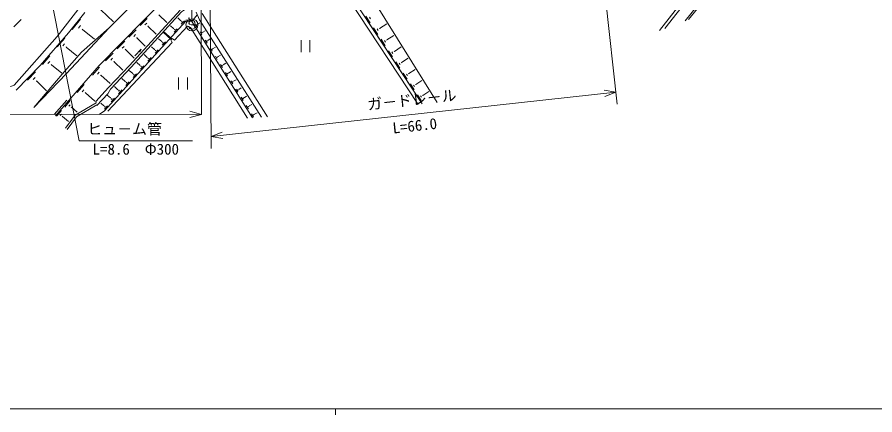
# Model space of a CAD drawing. Units: millimetres, scale not verified. Extents: x 40000 to 680000, y 20000 to 380000.
# Drawn here: x 114624 to 258410, y 204000 to 270628 of the extents above; entities that cross this region are included whole.
import ezdxf
from ezdxf.enums import TextEntityAlignment as Align

# ---------------------------------------------------------------- set-up
doc = ezdxf.new("R2010")
doc.units = ezdxf.units.MM
doc.header["$LTSCALE"] = 1000
for name, color, linetype, lineweight in [('M-BGD', 7, 'Continuous', 13), ('M-STR-HTXT', 7, 'Continuous', 13), ('M-STR-STRC', 7, 'Continuous', 13), ('M-TTL-BAND', 7, 'Continuous', 13)]:
    doc.layers.add(name, color=color, linetype=linetype, lineweight=lineweight)
doc.styles.add('@ＭＳ ゴシック', font='')
doc.styles.add('ＭＳ ゴシック', font='')
doc.styles.get('@ＭＳ ゴシック').set_extended_font_data('@MS Gothic')
doc.styles.get('ＭＳ ゴシック').set_extended_font_data('MS Gothic')

msp = doc.modelspace()

# ---------------------------------------------------------------- linework, layer by layer
at = {"layer": 'M-BGD'}
for p, q in [((243388, 290579), (226586, 270034)), ((236848, 287014), (222319, 268417)), ((143944, 284187), (143921, 270337)), ((146911, 279778), (147150, 248624)), ((171364, 278291), (185011, 256313)), ((128399, 262544), (142285, 276681)), ((169308, 276169), (182503, 256084)), ((130071, 268841), (136090, 274919)), ((170274, 273606), (181827, 256021)), ((128640, 271866), (130783, 269827)), ((133435, 262540), (141933, 271799)), ((123208, 268015), (125948, 271429)), ((135243, 269227), (136425, 270429)), ((138397, 271029), (139736, 269713)), ((142055, 270031), (141549, 270493)), ((143314, 270455), (143578, 270450)), ((143933, 269928), (144821, 271034)), ((144635, 271468), (145193, 270163)), ((156590, 253929), (145659, 271233)), ((182503, 256084), (173067, 270448)), ((173071, 270806), (173812, 269678)), ((173687, 270605), (173873, 270323)), ((115322, 270241), (114072, 268991)), ((125271, 270309), (123822, 268578)), ((125247, 269225), (124884, 268792)), ((142876, 269945), (134918, 261214)), ((136047, 269323), (136343, 269624)), ((136519, 269082), (136593, 269157)), ((136556, 269119), (137936, 267764)), ((140857, 268719), (140347, 269184)), ((141014, 266773), (143175, 269097)), ((142072, 270049), (142039, 270013)), ((142660, 270004), (142138, 269432)), ((142292, 269946), (142162, 269803)), ((142876, 269945), (143933, 269928)), ((142913, 270144), (143969, 270127)), ((143175, 269097), (143667, 268910)), ((143524, 269477), (143425, 269595)), ((143769, 269338), (143524, 269477)), ((143667, 268910), (153241, 253697)), ((144070, 269336), (143769, 269338)), ((143933, 269928), (154098, 253757)), ((149075, 261747), (143933, 269928)), ((144315, 269224), (144070, 269336)), ((144421, 269088), (144315, 269224)), ((144433, 269508), (144751, 269002)), ((144704, 269413), (144783, 269287)), ((144885, 269461), (144905, 269430)), ((144895, 269446), (145265, 269678)), ((145193, 270163), (155569, 253859)), ((175380, 268732), (176576, 269518)), ((123208, 268015), (118490, 262522)), ((122889, 261167), (130071, 268841)), ((125419, 264779), (130071, 268841)), ((125630, 268628), (125540, 268520)), ((125585, 268574), (127565, 266915)), ((133341, 267290), (134552, 268523)), ((134165, 267389), (134468, 267697)), ((140441, 266879), (139079, 268097)), ((140541, 266990), (139179, 268209)), ((140873, 268737), (140841, 268701)), ((141464, 268692), (140940, 268118)), ((141095, 268634), (140964, 268490)), ((145283, 268155), (145603, 267646)), ((145556, 268060), (145636, 267933)), ((145739, 268109), (145759, 268077)), ((145749, 268093), (146124, 268328)), ((174356, 268849), (175081, 267746)), ((174959, 268653), (175140, 268377)), ((175358, 268767), (175403, 268698)), ((176626, 266803), (177788, 267566)), ((122595, 267112), (121355, 265631)), ((122574, 266185), (122264, 265815)), ((131409, 265323), (132650, 266586)), ((134648, 267141), (134724, 267218)), ((134686, 267180), (136108, 265783)), ((138858, 266526), (138336, 266998)), ((138875, 266544), (138842, 266508)), ((139471, 266501), (138945, 265918)), ((139099, 266441), (138967, 266295)), ((146136, 266799), (146458, 266286)), ((146410, 266703), (146491, 266575)), ((146594, 266752), (146615, 266720)), ((146605, 266736), (146985, 266975)), ((162217, 266764), (162217, 264764)), ((163717, 266764), (163717, 264764)), ((175625, 266918), (176334, 265839)), ((176214, 266726), (176392, 266456)), ((176604, 266837), (176649, 266770)), ((122186, 261094), (125419, 264779)), ((122902, 265674), (122824, 265581)), ((122863, 265628), (124619, 264157)), ((129447, 263325), (130718, 264620)), ((132253, 265424), (132564, 265740)), ((132749, 265171), (132826, 265250)), ((132787, 265210), (134251, 263772)), ((135401, 265253), (134377, 264156)), ((135401, 265253), (135169, 264785)), ((137652, 265200), (137120, 265681)), ((137669, 265218), (137635, 265182)), ((138273, 265175), (137739, 264585)), ((137896, 265114), (137762, 264966)), ((146991, 265439), (147315, 264923)), ((147267, 265343), (147349, 265214)), ((147453, 265392), (147473, 265359)), ((147463, 265376), (147849, 265618)), ((176878, 265011), (177571, 263957)), ((177454, 264823), (177627, 264560)), ((177835, 264932), (177878, 264866)), ((177857, 264899), (178984, 265640)), ((120104, 264138), (118877, 262673)), ((120083, 263220), (119777, 262854)), ((130312, 263429), (130630, 263753)), ((130819, 263169), (130899, 263250)), ((130859, 263210), (132366, 261730)), ((136439, 263867), (135896, 264358)), ((136456, 263886), (136422, 263848)), ((137067, 263842), (136527, 263245)), ((136686, 263780), (136551, 263630)), ((147848, 264075), (148175, 263555)), ((148127, 263978), (148208, 263848)), ((148313, 264028), (148334, 263995)), ((148324, 264011), (148715, 264257)), ((179071, 263019), (180165, 263738)), ((114461, 258383), (118490, 262522)), ((120408, 262715), (120331, 262624)), ((120369, 262669), (122103, 261218)), ((121038, 254093), (128399, 262544)), ((127250, 260920), (128416, 262259)), ((129964, 258822), (133437, 262543)), ((130257, 258549), (133730, 262270)), ((135219, 262527), (134666, 263027)), ((135236, 262546), (135202, 262508)), ((135855, 262501), (135309, 261897)), ((135469, 262438), (135332, 262287)), ((148708, 262708), (149037, 262184)), ((148988, 262610), (149071, 262479)), ((154098, 253757), (149075, 261747)), ((149176, 262660), (149197, 262627)), ((149187, 262643), (149583, 262893)), ((178115, 263128), (178792, 262098)), ((178678, 262945), (178847, 262687)), ((179050, 263051), (179092, 262987)), ((180270, 261162), (181332, 261860)), ((117719, 261443), (116373, 260061)), ((117629, 260521), (117293, 260175)), ((122889, 261167), (117399, 255479)), ((122186, 261094), (117399, 255479)), ((128089, 261073), (128380, 261407)), ((128599, 260848), (128672, 260932)), ((128636, 260890), (130227, 259504)), ((134918, 261214), (129266, 254915)), ((132760, 259824), (132186, 260343)), ((133993, 261179), (133430, 261688)), ((134010, 261198), (133976, 261160)), ((134637, 261153), (134083, 260542)), ((134246, 261090), (134107, 260937)), ((141655, 260531), (141655, 258531)), ((143155, 260531), (143155, 258531)), ((149570, 261337), (149901, 260809)), ((149852, 261238), (149935, 261106)), ((150042, 261288), (150062, 261255)), ((150052, 261272), (150454, 261524)), ((179336, 261269), (179997, 260263)), ((179886, 261090), (180051, 260838)), ((180250, 261194), (180291, 261131)), ((117918, 259987), (117834, 259901)), ((117876, 259944), (119566, 258298)), ((124694, 257986), (125860, 259324)), ((129390, 258202), (129964, 258822)), ((131520, 258462), (130936, 258990)), ((132777, 259844), (132742, 259805)), ((133411, 259798), (132851, 259179)), ((133016, 259734), (132876, 259579)), ((150434, 259962), (150768, 259430)), ((150719, 259862), (150802, 259730)), ((150909, 259913), (150930, 259880)), ((150920, 259896), (151327, 260152)), ((180542, 259434), (181188, 258451)), ((181079, 259259), (181240, 259013)), ((181434, 259360), (181475, 259299)), ((181454, 259330), (182483, 260005)), ((125533, 258138), (125824, 258473)), ((126044, 257914), (126116, 257998)), ((126080, 257956), (127671, 256570)), ((127806, 256496), (129390, 258202)), ((127990, 255813), (129830, 257794)), ((130282, 257092), (129739, 257582)), ((129830, 257794), (130257, 258549)), ((131538, 258482), (131502, 258442)), ((132179, 258435), (131613, 257809)), ((131779, 258370), (131637, 258214)), ((151301, 258583), (151637, 258047)), ((151588, 258483), (151672, 258349)), ((151780, 258534), (151801, 258500)), ((151790, 258517), (152202, 258776)), ((152663, 257134), (153080, 257396)), ((181733, 257622), (182363, 256662)), ((182257, 257451), (182414, 257211)), ((182604, 257550), (182643, 257490)), ((182623, 257520), (183620, 258175)), ((122926, 256702), (120829, 254294)), ((122591, 255571), (123530, 256650)), ((123267, 255694), (123501, 255964)), ((124581, 253923), (127955, 255942)), ((127806, 256496), (127861, 256293)), ((127955, 255942), (127990, 255813)), ((129165, 255783), (128667, 256233)), ((130299, 257112), (130264, 257072)), ((130941, 257065), (130374, 256439)), ((130540, 257000), (130399, 256844)), ((152170, 257200), (152509, 256661)), ((152459, 257100), (152543, 256965)), ((152652, 257151), (152673, 257117)), ((153538, 255747), (153961, 256013)), ((121248, 254029), (122069, 254972)), ((123678, 255513), (123737, 255581)), ((123708, 255547), (124672, 254707)), ((128346, 254330), (129266, 254915)), ((129181, 255800), (129149, 255765)), ((129759, 255759), (129249, 255194)), ((129398, 255700), (129271, 255559)), ((153041, 255814), (153383, 255271)), ((153332, 255712), (153418, 255577)), ((153527, 255764), (153549, 255730)), ((154415, 254356), (154844, 254625)), ((121838, 254137), (122043, 254372)), ((122198, 253979), (122249, 254038)), ((122224, 254008), (123205, 253154)), ((123023, 251827), (124581, 253923)), ((153915, 254423), (154259, 253876)), ((154208, 254321), (154294, 254185)), ((154405, 254373), (154426, 254339))]:
    msp.add_line(p, q, dxfattribs=at)
for points in [[(244156, 292451), (243663, 290441), (227147, 270247)], [(217160, 288074), (227997, 289073), (236170, 289708), (239251, 289753), (239523, 289515), (223180, 268743)], [(101322, 260349), (102842, 259406), (104230, 258127), (111783, 258331), (114114, 259247), (121314, 267389), (125356, 272592), (128640, 275855), (130072, 277233), (129692, 277977), (128771, 279038)], [(133730, 262270), (142197, 271495), (145042, 273433)], [(141014, 266773), (140607, 267044), (140374, 266824), (140612, 266396), (129844, 254853)], [(122742, 252036), (124342, 254188), (127861, 256293)]]:
    msp.add_lwpolyline(points, dxfattribs=at)
msp.add_circle((143920, 269337), 1000, dxfattribs=at)
for centre, start, end in [((143921, 269091), 179.55488, 359.55488), ((143925, 269591), 359.55488, 179.55488)]:
    msp.add_arc(centre, 500, start, end, dxfattribs=at)
at = {"layer": 'M-STR-HTXT'}
for p, q in [((125017, 249925), (118152, 285040)), ((145457, 283338), (145517, 254333)), ((145517, 254333), (143586, 254854)), ((64766, 254469), (145517, 254333)), ((143584, 253819), (145517, 254333)), ((125017, 249925), (144017, 249925))]:
    msp.add_line(p, q, dxfattribs=at)
at = {"layer": 'M-STR-STRC'}
for p, q in [((211458, 290424), (215224, 256078)), ((215006, 258066), (147135, 250624)), ((215006, 258066), (213029, 258370)), ((213142, 257341), (215006, 258066)), ((148999, 251349), (147135, 250624)), ((147135, 250624), (149111, 250320))]:
    msp.add_line(p, q, dxfattribs=at)
at = {"layer": 'M-TTL-BAND'}
for p, q in [((40000, 205000), (579000, 205000)), ((168000, 205000), (168000, 204000))]:
    msp.add_line(p, q, dxfattribs=at)

# ---------------------------------------------------------------- texts
at = {"layer": 'M-STR-HTXT', "style": 'ＭＳ ゴシック'}
msp.add_text('ヒュ－ム管', height=1833, dxfattribs=at).set_placement((126392, 250425), align=Align.BOTTOM_LEFT)
msp.add_text('L=8.6\u3000Φ300', height=1833, dxfattribs=at).set_placement((134517, 249425), align=Align.TOP_CENTER)
at = {"layer": 'M-STR-STRC', "style": 'ＭＳ ゴシック'}
msp.add_text('ガ－ドレ－ル', height=1833, rotation=6.258, dxfattribs=at).set_placement((180961, 255339), align=Align.BOTTOM_CENTER)
at = {"layer": 'M-STR-STRC', "style": '@ＭＳ ゴシック'}
msp.add_text('L=66.0', height=1833, rotation=6.258, dxfattribs=at).set_placement((181179, 253351), align=Align.TOP_CENTER)

doc.saveas('drawing.dxf')
